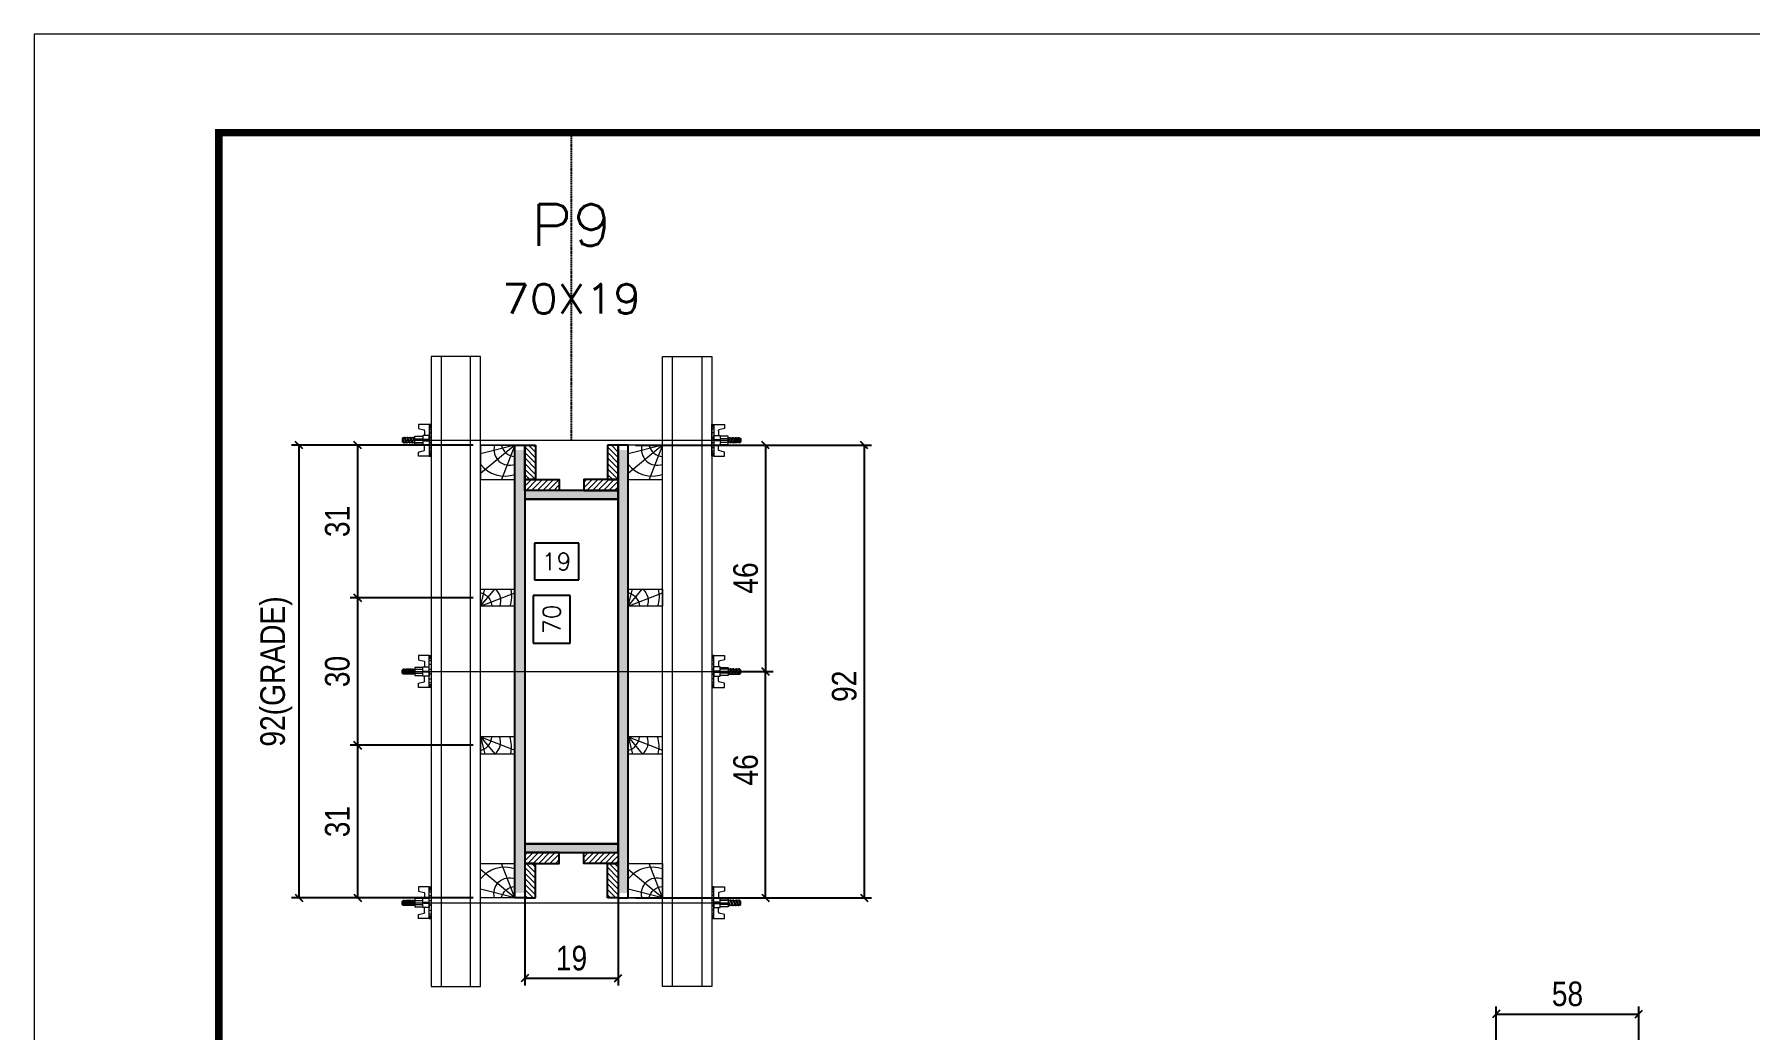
# Model space of a CAD drawing. Extents: x 808 to 7089, y -98 to 17032.
# Drawn here: x 3992 to 4689, y 14331 to 14735 of the extents above; entities that cross this region are included whole.
import ezdxf
from ezdxf.enums import TextEntityAlignment as Align

# ---------------------------------------------------------------- set-up
doc = ezdxf.new("R2010")
doc.units = 0
doc.linetypes.add('DASHED', pattern=[0.75, 0.5, -0.25])
doc.linetypes.add('HIDDEN', pattern=[0.375, 0.25, -0.125])
for name, color, linetype in [('CHAPA', 1, 'Continuous'), ('COTA', 241, 'Continuous'), ('Cota Seção (2x)', 241, 'Continuous'), ('MEIO_PONT', 93, 'Continuous'), ('Painéis', 200, 'Continuous'), ('SARRAFO', 251, 'Continuous'), ('Texto de Titulo', 7, 'Continuous'), ('Texto Qtd Sarr', 242, 'Continuous')]:
    doc.layers.add(name, color=color, linetype=linetype)
for name, color, linetype, lineweight in [('Folhas', 255, 'Continuous', 9), ('Hachura', 251, 'Continuous', 9), ('Madeira', 126, 'Continuous', 18), ('Perfil Metálico', 224, 'Continuous', 18), ('SARRAFO DE PRESSAO', 251, 'DASHED', 9), ('Texto Seção', 7, 'Continuous', 15)]:
    doc.layers.add(name, color=color, linetype=linetype, lineweight=lineweight)
doc.styles.add('COTA TECNICA', font='techl___.ttf', dxfattribs={"height": 10})
doc.styles.add('COTA TECNICA 2X', font='techl___.ttf', dxfattribs={"height": 10})
doc.styles.add('ROMANS', font='romans.shx')
doc.dimstyles.new('PAINEL', dxfattribs={"dimtxt": 10, "dimasz": 3, "dimexe": 3, "dimexo": 3, "dimgap": 3, "dimtad": 1, "dimdec": 1, "dimzin": 12, "dimdsep": 46, "dimtxsty": 'COTA TECNICA', "dimblk1": 'OBLIQUE', "dimblk2": 'OBLIQUE', "dimsah": 1, "dimcen": 0.9, "dimclrd": 4, "dimclre": 4, "dimclrt": 240, "dimadec": 1, "dimazin": 3, "dimtfac": 1, "dimtdec": 1, "dimtmove": 0, "dimatfit": 3, "dimfxl": 1, "dimtolj": 1, "dimtzin": 12, "dimarcsym": 0})
doc.dimstyles.new('SECAO PILAR', dxfattribs={"dimtxt": 10, "dimasz": 3, "dimexe": 3, "dimexo": 3, "dimgap": 3, "dimtad": 1, "dimdec": 1, "dimlfac": 0.5, "dimzin": 12, "dimdsep": 46, "dimtxsty": 'COTA TECNICA 2X', "dimblk1": 'OBLIQUE', "dimblk2": 'OBLIQUE', "dimsah": 1, "dimcen": 0.9, "dimclrd": 256, "dimclre": 256, "dimclrt": 256, "dimadec": 1, "dimazin": 3, "dimtfac": 1, "dimtdec": 1, "dimtmove": 0, "dimatfit": 3, "dimfxl": 1, "dimtolj": 1, "dimtzin": 12, "dimarcsym": 0})
doc.dimstyles.new('SECÇÃO 2', dxfattribs={"dimtxt": 7, "dimasz": 6, "dimexe": 0.18, "dimexo": 2, "dimgap": -4, "dimtad": 3, "dimdec": 1, "dimlfac": 0.5, "dimzin": 12, "dimdsep": 46, "dimtxsty": 'ROMANS', "dimblk": 'ARCHTICK', "dimcen": 0.09, "dimse1": 1, "dimse2": 1, "dimsd1": 1, "dimsd2": 1, "dimclrd": 180, "dimclre": 5, "dimclrt": 1, "dimadec": 0, "dimazin": 3, "dimtfac": 1, "dimtdec": 1, "dimtofl": 0, "dimtmove": 0, "dimatfit": 3, "dimldrblk": 'ARCHTICK', "dimfxl": 1, "dimtolj": 1, "dimtzin": 0, "dimarcsym": 0})
pattern_1 = [(135, (-18700.3774, 23887.2769), (-1.12253202, -1.12253202), [])]
pattern_2 = [(135, (-18700.3774, 23692.2769), (-1.12253202, -1.12253202), [])]
pattern_3 = [(45, (13693.9826, 37294.1332), (-1.12253202, 1.12253202), [])]
pattern_4 = [(45, (13693.9826, 37334.1332), (-1.12253202, 1.12253202), [])]

# ---------------------------------------------------------------- blocks, each defined once
blk = doc.blocks.new('9999999999')
at = {"layer": 'Folhas'}
blk.add_lwpolyline([(98138.98, 34190.21), (99623.98, 34190.21), (99623.98, 35240.21), (98138.98, 35240.21)], close=True, dxfattribs=at)
at = {"layer": 'Folhas', "color": 30, "const_width": 3}
blk.add_lwpolyline([(98213.98, 34230.21), (99583.98, 34230.21), (99583.98, 35200.21), (98213.98, 35200.21)], close=True, dxfattribs=at)
blk = doc.blocks.new('titulo1')
at = {"layer": 'Defpoints', "color": 252, "linetype": 'HIDDEN', "ltscale": 2}
blk.add_line((0, 0), (0, 125), dxfattribs=at)
at = {"layer": 'Defpoints', "style": 'ROMANS', "oblique": 15}
blk.add_attdef('FOLHA', text='', height=10, dxfattribs=at).set_placement((0, 15.58), align=Align.MIDDLE_CENTER)
at = {"layer": 'Texto Qtd Sarr', "color": 3, "style": 'ROMANS', "oblique": 15}
for tag, height, p in [('TITULO', 17, (0, 71.45)), ('SEÇÃO', 12, (0, 41.55))]:
    blk.add_attdef(tag, text='', height=height, dxfattribs=at).set_placement(p, align=Align.MIDDLE_CENTER)
blk = doc.blocks.new('*D234')
at = {"layer": 'Cota Seção (2x)', "color": 180, "lineweight": -2, "transparency": 16777216}
for p, q in [((4209.5, 14507.23), (4194.5, 14507.23)), ((4194.5, 14507.23), (4194.5, 14487.89)), ((4209.5, 14487.89), (4209.5, 14507.23)), ((4194.5, 14487.89), (4209.5, 14487.89))]:
    blk.add_line(p, q, dxfattribs=at)
at = {"layer": 'Defpoints', "color": 0, "transparency": 16777216}
for p in [(4191.03, 14546.33), (4191.03, 14406.33), (4213.5, 14406.33)]:
    blk.add_point(p, dxfattribs=at)
at = {"layer": 'Cota Seção (2x)', "color": 1, "transparency": 16777216, "insert": (4202, 14497.56), "char_height": 7, "attachment_point": 5, "rotation": 90, "style": 'ROMANS'}
blk.add_mtext('\\A1;70', dxfattribs=at)
blk = doc.blocks.new('_ArchTick')
at = {"color": 0, "linetype": 'ByBlock', "const_width": 0.15}
blk.add_lwpolyline([(-0.5, -0.5), (0.5, 0.5)], dxfattribs=at)
blk = doc.blocks.new('*D235')
at = {"layer": 'Cota Seção (2x)', "color": 180, "lineweight": -2, "transparency": 16777216}
for p, q in [((4212.95, 14528.53), (4194.95, 14528.53)), ((4194.95, 14528.53), (4194.95, 14513.53)), ((4212.95, 14513.53), (4212.95, 14528.53)), ((4194.95, 14513.53), (4212.95, 14513.53))]:
    blk.add_line(p, q, dxfattribs=at)
at = {"layer": 'Defpoints', "color": 0, "transparency": 16777216}
for p in [(4191.03, 14546.33), (4229.03, 14546.33), (4229.03, 14509.53)]:
    blk.add_point(p, dxfattribs=at)
at = {"layer": 'Cota Seção (2x)', "color": 1, "transparency": 16777216, "insert": (4203.95, 14521.03), "char_height": 7, "attachment_point": 5, "style": 'ROMANS'}
blk.add_mtext('\\A1;19', dxfattribs=at)
blk = doc.blocks.new('_Oblique')
at = {"color": 0, "linetype": 'ByBlock', "lineweight": -2}
blk.add_line((-0.5, -0.5), (0.5, 0.5), dxfattribs=at)
blk = doc.blocks.new('*D245')
at = {"layer": 'Cota Seção (2x)', "lineweight": -2, "transparency": 16777216}
for p, q in [((4191.03, 14399.73), (4191.03, 14348.69)), ((4229.03, 14399.73), (4229.03, 14348.69)), ((4191.03, 14351.69), (4229.03, 14351.69))]:
    blk.add_line(p, q, dxfattribs=at)
at = {"layer": 'Defpoints', "color": 0, "transparency": 16777216}
for p in [(4191.03, 14402.73), (4229.03, 14402.73), (4229.03, 14351.69)]:
    blk.add_point(p, dxfattribs=at)
at = {"layer": 'Cota Seção (2x)', "lineweight": -2, "transparency": 16777216, "xscale": 3, "yscale": 3, "zscale": 3, "rotation": 180}
blk.add_blockref('_Oblique', (4191.03, 14351.69), dxfattribs=at)
at = {"layer": 'Cota Seção (2x)', "lineweight": -2, "transparency": 16777216, "xscale": 3, "yscale": 3, "zscale": 3}
blk.add_blockref('_Oblique', (4229.03, 14351.69), dxfattribs=at)
at = {"layer": 'Cota Seção (2x)', "transparency": 16777216, "insert": (4210.03, 14359.78), "char_height": 10, "attachment_point": 5, "style": 'COTA TECNICA 2X'}
blk.add_mtext('\\A1;19', dxfattribs=at)
blk = doc.blocks.new('*D236')
at = {"layer": 'Cota Seção (2x)', "lineweight": -2, "transparency": 16777216}
for p, q in [((4170.03, 14568.33), (4096.25, 14568.33)), ((4099.25, 14568.33), (4099.25, 14384.33)), ((4170.03, 14384.33), (4096.25, 14384.33))]:
    blk.add_line(p, q, dxfattribs=at)
at = {"layer": 'Defpoints', "color": 0, "transparency": 16777216}
for p in [(4173.03, 14568.33), (4099.25, 14384.33), (4173.03, 14384.33)]:
    blk.add_point(p, dxfattribs=at)
at = {"layer": 'Cota Seção (2x)', "lineweight": -2, "transparency": 16777216, "xscale": 3, "yscale": 3, "zscale": 3}
for p, rotation in [((4099.25, 14568.33), 90), ((4099.25, 14384.33), 270)]:
    blk.add_blockref('_Oblique', p, dxfattribs=dict(at, rotation=rotation))
at = {"layer": 'Cota Seção (2x)', "transparency": 16777216, "insert": (4090.03, 14476.33), "char_height": 10, "attachment_point": 5, "rotation": 90, "style": 'COTA TECNICA 2X'}
blk.add_mtext('\\A1;92(GRADE)', dxfattribs=at)
blk = doc.blocks.new('*D237')
at = {"layer": 'Cota Seção (2x)', "lineweight": -2, "transparency": 16777216}
for p, q in [((4170.03, 14446.33), (4120.1, 14446.33)), ((4123.1, 14446.33), (4123.1, 14384.33)), ((4170.03, 14384.33), (4120.1, 14384.33))]:
    blk.add_line(p, q, dxfattribs=at)
at = {"layer": 'Defpoints', "color": 0, "transparency": 16777216}
for p in [(4173.03, 14446.33), (4123.1, 14384.33), (4173.03, 14384.33)]:
    blk.add_point(p, dxfattribs=at)
at = {"layer": 'Cota Seção (2x)', "lineweight": -2, "transparency": 16777216, "xscale": 3, "yscale": 3, "zscale": 3}
for p, rotation in [((4123.1, 14446.33), 90), ((4123.1, 14384.33), 270)]:
    blk.add_blockref('_Oblique', p, dxfattribs=dict(at, rotation=rotation))
at = {"layer": 'Cota Seção (2x)', "transparency": 16777216, "insert": (4114.88, 14415.33), "char_height": 10, "attachment_point": 5, "rotation": 90, "style": 'COTA TECNICA 2X'}
blk.add_mtext('\\A1;31', dxfattribs=at)
blk = doc.blocks.new('*D238')
at = {"layer": 'Cota Seção (2x)', "lineweight": -2, "transparency": 16777216}
for p, q in [((4170.03, 14568.33), (4120.1, 14568.33)), ((4123.1, 14568.33), (4123.1, 14506.33)), ((4170.03, 14506.33), (4120.1, 14506.33))]:
    blk.add_line(p, q, dxfattribs=at)
at = {"layer": 'Defpoints', "color": 0, "transparency": 16777216}
for p in [(4173.03, 14568.33), (4123.1, 14506.33), (4173.03, 14506.33)]:
    blk.add_point(p, dxfattribs=at)
at = {"layer": 'Cota Seção (2x)', "lineweight": -2, "transparency": 16777216, "xscale": 3, "yscale": 3, "zscale": 3}
for p, rotation in [((4123.1, 14568.33), 90), ((4123.1, 14506.33), 270)]:
    blk.add_blockref('_Oblique', p, dxfattribs=dict(at, rotation=rotation))
at = {"layer": 'Cota Seção (2x)', "transparency": 16777216, "insert": (4114.88, 14537.33), "char_height": 10, "attachment_point": 5, "rotation": 90, "style": 'COTA TECNICA 2X'}
blk.add_mtext('\\A1;31', dxfattribs=at)
blk = doc.blocks.new('*D239')
at = {"layer": 'Cota Seção (2x)', "lineweight": -2, "transparency": 16777216}
for p, q in [((4170.03, 14506.33), (4120.1, 14506.33)), ((4123.1, 14506.33), (4123.1, 14446.33)), ((4170.03, 14446.33), (4120.1, 14446.33))]:
    blk.add_line(p, q, dxfattribs=at)
at = {"layer": 'Defpoints', "color": 0, "transparency": 16777216}
for p in [(4173.03, 14506.33), (4123.1, 14446.33), (4173.03, 14446.33)]:
    blk.add_point(p, dxfattribs=at)
at = {"layer": 'Cota Seção (2x)', "lineweight": -2, "transparency": 16777216, "xscale": 3, "yscale": 3, "zscale": 3}
for p, rotation in [((4123.1, 14506.33), 90), ((4123.1, 14446.33), 270)]:
    blk.add_blockref('_Oblique', p, dxfattribs=dict(at, rotation=rotation))
at = {"layer": 'Cota Seção (2x)', "transparency": 16777216, "insert": (4114.88, 14476.33), "char_height": 10, "attachment_point": 5, "rotation": 90, "style": 'COTA TECNICA 2X'}
blk.add_mtext('\\A1;30', dxfattribs=at)
blk = doc.blocks.new('*D240')
at = {"layer": 'Cota Seção (2x)', "lineweight": -2, "transparency": 16777216}
for p, q in [((4236.03, 14568.33), (4332.01, 14568.33)), ((4329.01, 14568.33), (4329.01, 14384.33)), ((4236.03, 14384.33), (4332.01, 14384.33))]:
    blk.add_line(p, q, dxfattribs=at)
at = {"layer": 'Defpoints', "color": 0, "transparency": 16777216}
for p in [(4233.03, 14568.33), (4233.03, 14384.33), (4329.01, 14384.33)]:
    blk.add_point(p, dxfattribs=at)
at = {"layer": 'Cota Seção (2x)', "lineweight": -2, "transparency": 16777216, "xscale": 3, "yscale": 3, "zscale": 3}
for p, rotation in [((4329.01, 14568.33), 90), ((4329.01, 14384.33), 270)]:
    blk.add_blockref('_Oblique', p, dxfattribs=dict(at, rotation=rotation))
at = {"layer": 'Cota Seção (2x)', "transparency": 16777216, "insert": (4320.92, 14470.33), "char_height": 10, "attachment_point": 5, "rotation": 90, "style": 'COTA TECNICA 2X'}
blk.add_mtext('\\A1;92', dxfattribs=at)
blk = doc.blocks.new('*D241')
at = {"layer": 'Cota Seção (2x)', "lineweight": -2, "transparency": 16777216}
for p, q in [((4270.03, 14568.33), (4291.93, 14568.33)), ((4288.93, 14568.33), (4288.93, 14476.33)), ((4270.03, 14476.33), (4291.93, 14476.33))]:
    blk.add_line(p, q, dxfattribs=at)
at = {"layer": 'Defpoints', "color": 0, "transparency": 16777216}
for p in [(4267.03, 14568.33), (4267.03, 14476.33), (4288.93, 14476.33)]:
    blk.add_point(p, dxfattribs=at)
at = {"layer": 'Cota Seção (2x)', "lineweight": -2, "transparency": 16777216, "xscale": 3, "yscale": 3, "zscale": 3}
for p, rotation in [((4288.93, 14568.33), 90), ((4288.93, 14476.33), 270)]:
    blk.add_blockref('_Oblique', p, dxfattribs=dict(at, rotation=rotation))
at = {"layer": 'Cota Seção (2x)', "transparency": 16777216, "insert": (4280.83, 14514.33), "char_height": 10, "attachment_point": 5, "rotation": 90, "style": 'COTA TECNICA 2X'}
blk.add_mtext('\\A1;46', dxfattribs=at)
blk = doc.blocks.new('*D242')
at = {"layer": 'Cota Seção (2x)', "lineweight": -2, "transparency": 16777216}
for p, q in [((4270.03, 14476.33), (4291.93, 14476.33)), ((4288.93, 14384.33), (4288.93, 14476.33)), ((4270.03, 14384.33), (4291.93, 14384.33))]:
    blk.add_line(p, q, dxfattribs=at)
at = {"layer": 'Defpoints', "color": 0, "transparency": 16777216}
for p in [(4267.03, 14476.33), (4288.93, 14476.33), (4267.03, 14384.33)]:
    blk.add_point(p, dxfattribs=at)
at = {"layer": 'Cota Seção (2x)', "lineweight": -2, "transparency": 16777216, "xscale": 3, "yscale": 3, "zscale": 3}
for p, rotation in [((4288.93, 14476.33), 90), ((4288.93, 14384.33), 270)]:
    blk.add_blockref('_Oblique', p, dxfattribs=dict(at, rotation=rotation))
at = {"layer": 'Cota Seção (2x)', "transparency": 16777216, "insert": (4280.83, 14436.33), "char_height": 10, "attachment_point": 5, "rotation": 90, "style": 'COTA TECNICA 2X'}
blk.add_mtext('\\A1;46', dxfattribs=at)
blk = doc.blocks.new('C')
at = {"layer": 'Hachura', "color": 0}
for p, q in [((0, 3.22), (0, -3.22)), ((0.45, 3.22), (0, 3.22)), ((0.46, 3.16), (0, 3.16)), ((0.46, 3.05), (0, 3.05)), ((0.46, 2.88), (0, 2.88)), ((0, 2.75), (0, -1.16)), ((0.46, 2.65), (0, 2.65)), ((0.46, 2.23), (0, 2.23)), ((0.46, 1.51), (0, 1.51)), ((0.39, 0.49), (0.17, 0.49)), ((0.45, -3.23), (0.45, 3.22)), ((0.45, 3.22), (2.58, 3.22)), ((1.74, 0.97), (0.45, 0.97)), ((1.45, 0.1), (0.45, 0.1)), ((1.35, 1.94), (1.35, 0.96)), ((2.58, 2.39), (1.47, 2.09)), ((1.74, -0.97), (1.74, 0.97)), ((1.74, 0.97), (1.74, 0.84)), ((1.74, 0.97), (1.74, 0.84)), ((1.74, 0.84), (3.35, 0.84)), ((3.35, 0.45), (1.74, 0.45)), ((2.58, 3.22), (2.58, 2.39)), ((3.32, 0.84), (3.32, -0.84)), ((3.35, 0.84), (3.35, -0.84)), ((3.68, 0.45), (3.35, 0.45)), ((3.84, -0.52), (3.35, 0.45)), ((3.35, 0.06), (3.67, -0.57)), ((3.68, 0.45), (4.16, -0.52)), ((3.72, 0.5), (4.25, -0.57)), ((4.37, -0.55), (3.83, 0.53)), ((4.15, 0.45), (3.93, 0.45)), ((4.42, -0.52), (3.93, 0.45)), ((4.15, 0.45), (4.26, 0.45)), ((4.26, 0.45), (4.74, -0.52)), ((4.3, 0.5), (4.83, -0.57)), ((4.95, -0.55), (4.41, 0.53)), ((4.51, 0.45), (4.84, 0.45)), ((5, -0.52), (4.51, 0.45)), ((4.84, 0.45), (5.32, -0.52)), ((4.88, 0.5), (5.41, -0.57)), ((5.53, -0.55), (4.99, 0.53)), ((5.58, -0.52), (5.09, 0.45)), ((5.42, 0.45), (5.09, 0.45)), ((5.58, -0.52), (5.09, 0.45)), ((5.42, 0.45), (5.74, -0.19)), ((5.46, 0.5), (5.74, -0.07)), ((5.74, 0.19), (5.57, 0.53)), ((5.74, 0.32), (5.68, 0.45)), ((5.68, 0.45), (5.74, 0.45)), ((5.74, 0.45), (5.9, 0.29)), ((5.74, 0.45), (5.74, -0.52)), ((5.9, -0.36), (5.9, 0.29)), ((0.45, 0), (0, 0)), ((0.46, -1.52), (0, -1.52)), ((0.46, -2.23), (0, -2.23)), ((0.46, -2.65), (0, -2.65)), ((0.46, -2.88), (0, -2.88)), ((0.46, -3.05), (0, -3.05)), ((0.46, -3.16), (0, -3.16)), ((0, -3.22), (2.57, -3.22)), ((0.08, -0.48), (0.29, -0.48)), ((0.29, -0.48), (0.4, -0.48)), ((0.45, 0), (0.45, -0.97)), ((0.45, -0.16), (1.45, -0.16)), ((0.45, -0.65), (0.45, -0.32)), ((0.45, -3.23), (0.45, -0.65)), ((0.45, -0.97), (1.74, -0.97)), ((1.35, -1.94), (1.35, -0.97)), ((2.58, -2.39), (1.47, -2.1)), ((3.35, -0.32), (1.74, -0.32)), ((3.35, -0.84), (1.74, -0.84)), ((2.58, -3.23), (2.58, -2.39)), ((3.35, -0.07), (3.58, -0.52)), ((3.35, -0.52), (3.58, -0.52)), ((3.84, -0.52), (4.16, -0.52)), ((4.42, -0.52), (4.74, -0.52)), ((4.63, -0.52), (4.74, -0.52)), ((5, -0.52), (5.32, -0.52)), ((5.58, -0.52), (5.74, -0.52)), ((5.74, -0.52), (5.9, -0.36)), ((5.74, -0.52), (5.74, -0.52))]:
    blk.add_line(p, q, dxfattribs=at)
for centre, radius, start, end in [((1.52, 1.94), 0.161, 104.7436, 180), ((1.44, -0.03), 0.129, 272.695, 87.305), ((3.81, 0.39), 0.143, 25.5688, 154.4312), ((4.39, 0.39), 0.143, 25.5688, 154.4312), ((4.97, 0.39), 0.143, 25.5688, 154.4312), ((5.55, 0.39), 0.143, 25.5688, 154.4312), ((0.17, -0.37), 0.174, 221.744, 317.8592), ((1.52, -1.94), 0.161, 180, 255.2564), ((3.71, -0.4), 0.174, 222.1408, 318.256), ((4.29, -0.4), 0.174, 222.1408, 318.256), ((4.87, -0.4), 0.174, 222.1408, 318.256), ((5.45, -0.4), 0.174, 222.1408, 318.256), ((5.61, -0.4), 0.174, 317.8592, 318.256)]:
    blk.add_arc(centre, radius, start, end, dxfattribs=at)
blk = doc.blocks.new('PONTALETE')
at = {"layer": 'Madeira'}
for q in [(2.71, 7), (7, 5.76), (7, 1.74)]:
    blk.add_line((0, 0), q, dxfattribs=at)
blk.add_lwpolyline([(0, 0), (7, 0), (7, 7), (0, 7)], close=True, dxfattribs=at)
for centre, radius, start, end in [((2.04, 0.06), 6.23, 37.2818, 109.0913), ((1.09, 0.9), 3.19, 343.603, 109.9847), ((-0.21, -0.78), 3.09, 14.6322, 86.0383)]:
    blk.add_arc(centre, radius, start, end, dxfattribs=at)
blk = doc.blocks.new('MEIO PONTALETE')
at = {"layer": 'Madeira'}
for q in [(2.71, 7), (3.5, 2.88), (3.5, 0.87)]:
    blk.add_line((0, 0), q, dxfattribs=at)
blk.add_lwpolyline([(0, 0), (3.5, 0), (3.5, 7), (0, 7)], close=True, dxfattribs=at)
for centre, radius, start, end in [((2.04, 0.06), 6.23, 76.4499, 109.0913), ((1.09, 0.9), 3.19, 40.9063, 109.9847), ((-0.21, -0.78), 3.09, 14.6322, 86.0383)]:
    blk.add_arc(centre, radius, start, end, dxfattribs=at)
blk = doc.blocks.new('*D253')
at = {"layer": 'COTA', "color": 4, "lineweight": -2, "transparency": 16777216}
for p, q in [((4585.85, 14321.74), (4585.85, 14340.11)), ((4585.85, 14337.11), (4643.85, 14337.11)), ((4643.85, 14321.74), (4643.85, 14340.11))]:
    blk.add_line(p, q, dxfattribs=at)
at = {"layer": 'Defpoints', "color": 0, "transparency": 16777216}
for p in [(4643.85, 14337.11), (4585.85, 14318.74), (4643.85, 14318.74)]:
    blk.add_point(p, dxfattribs=at)
at = {"layer": 'COTA', "color": 4, "lineweight": -2, "transparency": 16777216, "xscale": 3, "yscale": 3, "zscale": 3, "rotation": 180}
blk.add_blockref('_Oblique', (4585.85, 14337.11), dxfattribs=at)
at = {"layer": 'COTA', "color": 4, "lineweight": -2, "transparency": 16777216, "xscale": 3, "yscale": 3, "zscale": 3}
blk.add_blockref('_Oblique', (4643.85, 14337.11), dxfattribs=at)
at = {"layer": 'COTA', "color": 240, "transparency": 16777216, "insert": (4614.85, 14345.25), "char_height": 10, "attachment_point": 5, "style": 'COTA TECNICA'}
blk.add_mtext('\\A1;58', dxfattribs=at)

msp = doc.modelspace()

# ---------------------------------------------------------------- hatches: boundary and pattern name
at = {"layer": 'Hachura'}
h = msp.add_hatch(color=256, dxfattribs=at)
h.dxf.hatch_style = 1
h.paths.add_polyline_path([(4191.03, 14386.33), (4187.03, 14386.33), (4187.03, 14566.33), (4191.03, 14566.33)])
h = msp.add_hatch(color=256, dxfattribs=at)
h.dxf.hatch_style = 1
h.paths.add_polyline_path([(4191.03, 14386.33), (4187.03, 14386.33), (4187.03, 14566.33), (4191.03, 14566.33)])
h = msp.add_hatch(dxfattribs=at)
h.set_pattern_fill('ANSI31', color=256, scale=0.5, angle=90, style=0)
h.set_pattern_definition(pattern_2)
h.paths.add_polyline_path([(4191.03, 14554.33), (4195.43, 14554.33), (4195.43, 14568.33), (4191.03, 14568.33)])
h = msp.add_hatch(dxfattribs=at)
h.set_pattern_fill('ANSI31', color=256, scale=0.5, angle=90, style=0)
h.set_pattern_definition(pattern_2)
h.paths.add_polyline_path([(4229.03, 14554.33), (4224.63, 14554.33), (4224.63, 14568.33), (4229.03, 14568.33)])
h = msp.add_hatch(color=256, dxfattribs=at)
h.dxf.hatch_style = 1
h.paths.add_polyline_path([(4229.03, 14386.33), (4233.03, 14386.33), (4233.03, 14566.33), (4229.03, 14566.33)])
h = msp.add_hatch(color=256, dxfattribs=at)
h.dxf.hatch_style = 1
h.paths.add_polyline_path([(4229.03, 14386.33), (4233.03, 14386.33), (4233.03, 14566.33), (4229.03, 14566.33)])
h = msp.add_hatch(dxfattribs=at)
h.set_pattern_fill('ANSI31', color=256, scale=0.5, style=0)
h.set_pattern_definition(pattern_4)
h.paths.add_polyline_path([(4205.03, 14549.93), (4205.03, 14554.33), (4191.03, 14554.33), (4191.03, 14549.93)])
h = msp.add_hatch(dxfattribs=at)
h.set_pattern_fill('ANSI31', color=256, scale=0.5, style=0)
h.set_pattern_definition(pattern_4)
h.paths.add_polyline_path([(4215.03, 14549.93), (4215.03, 14554.33), (4229.03, 14554.33), (4229.03, 14549.93)])
h = msp.add_hatch(color=256, dxfattribs=at)
h.dxf.hatch_style = 1
h.paths.add_polyline_path([(4191.03, 14549.93), (4191.03, 14546.33), (4229.03, 14546.33), (4229.03, 14549.93)])
h = msp.add_hatch(color=256, dxfattribs=at)
h.dxf.hatch_style = 1
h.paths.add_polyline_path([(4191.03, 14549.93), (4191.03, 14546.33), (4229.03, 14546.33), (4229.03, 14549.93)])
h = msp.add_hatch(color=256, dxfattribs=at)
h.dxf.hatch_style = 1
h.paths.add_polyline_path([(4191.03, 14406.33), (4191.03, 14402.73), (4229.03, 14402.73), (4229.03, 14406.33)])
h = msp.add_hatch(color=256, dxfattribs=at)
h.dxf.hatch_style = 1
h.paths.add_polyline_path([(4191.03, 14406.33), (4191.03, 14402.73), (4229.03, 14402.73), (4229.03, 14406.33)])
h = msp.add_hatch(dxfattribs=at)
h.set_pattern_fill('ANSI31', color=256, scale=0.5, style=0)
h.set_pattern_definition(pattern_3)
h.paths.add_polyline_path([(4205.03, 14402.73), (4205.03, 14398.33), (4191.03, 14398.33), (4191.03, 14402.73)])
h = msp.add_hatch(dxfattribs=at)
h.set_pattern_fill('ANSI31', color=256, scale=0.5, angle=90, style=0)
h.set_pattern_definition(pattern_1)
h.paths.add_polyline_path([(4191.03, 14398.33), (4195.43, 14398.33), (4195.43, 14384.33), (4191.03, 14384.33)])
h = msp.add_hatch(dxfattribs=at)
h.set_pattern_fill('ANSI31', color=256, scale=0.5, style=0)
h.set_pattern_definition(pattern_3)
h.paths.add_polyline_path([(4215.03, 14402.73), (4215.03, 14398.33), (4229.03, 14398.33), (4229.03, 14402.73)])
h = msp.add_hatch(dxfattribs=at)
h.set_pattern_fill('ANSI31', color=256, scale=0.5, angle=90, style=0)
h.set_pattern_definition(pattern_1)
h.paths.add_polyline_path([(4229.03, 14398.33), (4224.63, 14398.33), (4224.63, 14384.33), (4229.03, 14384.33)])

# ---------------------------------------------------------------- linework, layer by layer
at = {"layer": 'CHAPA'}
for points in [[(4191.03, 14384.33), (4187.03, 14384.33), (4187.03, 14568.33), (4191.03, 14568.33)], [(4191.03, 14384.33), (4187.03, 14384.33), (4187.03, 14568.33), (4191.03, 14568.33)], [(4229.03, 14384.33), (4233.03, 14384.33), (4233.03, 14568.33), (4229.03, 14568.33)], [(4229.03, 14384.33), (4233.03, 14384.33), (4233.03, 14568.33), (4229.03, 14568.33)], [(4191.03, 14549.93), (4191.03, 14546.33), (4229.03, 14546.33), (4229.03, 14549.93)], [(4191.03, 14549.93), (4191.03, 14546.33), (4229.03, 14546.33), (4229.03, 14549.93)], [(4191.03, 14406.33), (4191.03, 14402.73), (4229.03, 14402.73), (4229.03, 14406.33)], [(4191.03, 14406.33), (4191.03, 14402.73), (4229.03, 14402.73), (4229.03, 14406.33)]]:
    msp.add_lwpolyline(points, close=True, dxfattribs=at)
at = {"layer": 'Hachura'}
for p, q in [((4142.23, 14570.33), (4274.03, 14570.33)), ((4142.23, 14476.33), (4274.03, 14476.32)), ((4142.23, 14382.32), (4274.03, 14382.32))]:
    msp.add_line(p, q, dxfattribs=at)
at = {"layer": 'Madeira'}
for points in [[(4187.03, 14384.33), (4173.03, 14384.33), (4173.03, 14568.33), (4187.03, 14568.33)], [(4233.03, 14384.33), (4247.03, 14384.33), (4247.03, 14568.33), (4233.03, 14568.33)]]:
    msp.add_lwpolyline(points, close=True, dxfattribs=at)
at = {"layer": 'Painéis'}
msp.add_lwpolyline([(4229.03, 14546.33), (4191.03, 14546.33), (4191.03, 14406.33), (4229.03, 14406.33)], close=True, dxfattribs=at)
at = {"layer": 'Perfil Metálico'}
for points in [[(4153.03, 14348.33), (4173.03, 14348.33), (4173.03, 14604.33), (4153.03, 14604.33)], [(4169.03, 14604.33), (4157.03, 14604.33), (4157.03, 14348.33), (4169.03, 14348.33)], [(4267.03, 14348.33), (4247.03, 14348.33), (4247.03, 14604.33), (4267.03, 14604.33)], [(4251.03, 14604.33), (4263.03, 14604.33), (4263.03, 14348.33), (4251.03, 14348.33)]]:
    msp.add_lwpolyline(points, close=True, dxfattribs=at)
at = {"layer": 'SARRAFO'}
for points in [[(4195.43, 14568.33), (4195.43, 14554.33), (4191.03, 14554.33), (4191.03, 14568.33)], [(4224.63, 14568.33), (4224.63, 14554.33), (4229.03, 14554.33), (4229.03, 14568.33)], [(4191.03, 14554.33), (4205.03, 14554.33), (4205.03, 14549.93), (4191.03, 14549.93)], [(4229.03, 14554.33), (4215.03, 14554.33), (4215.03, 14549.93), (4229.03, 14549.93)], [(4191.03, 14398.33), (4205.03, 14398.33), (4205.03, 14402.73), (4191.03, 14402.73)], [(4195.43, 14384.33), (4195.43, 14398.33), (4191.03, 14398.33), (4191.03, 14384.33)], [(4229.03, 14398.33), (4215.03, 14398.33), (4215.03, 14402.73), (4229.03, 14402.73)], [(4224.63, 14384.33), (4224.63, 14398.33), (4229.03, 14398.33), (4229.03, 14384.33)]]:
    msp.add_lwpolyline(points, close=True, dxfattribs=at)

# ---------------------------------------------------------------- block references
at = {"layer": 'Hachura', "linetype": 'Continuous', "yscale": 2, "zscale": 2}
for p, xscale, rotation in [((4153.03, 14570.33), 2, 179.9999999999999), ((4267.03, 14570.32), -2, 180)]:
    msp.add_blockref('C', p, dxfattribs=dict(at, xscale=xscale, rotation=rotation))
for p, xscale in [((4153.03, 14476.33), -2), ((4267.03, 14476.33), 2), ((4153.03, 14382.32), -2), ((4267.03, 14382.33), 2)]:
    msp.add_blockref('C', p, dxfattribs=dict(at, xscale=xscale))
at = {"layer": 'MEIO_PONT'}
for name, p, xscale, yscale, zscale, rotation in [('PONTALETE', (4187.03, 14568.33), 2, 2, 2, 179.9999999999999), ('PONTALETE', (4247.03, 14568.33), 2, 2, 2, 179.9999999999999), ('MEIO PONTALETE', (4173.03, 14502.83), -1.999999997962732, 1.999999997962732, 1.999999997962732, 270), ('MEIO PONTALETE', (4233.03, 14502.83), -1.999999997962732, 1.999999997962732, 1.999999997962732, 270), ('MEIO PONTALETE', (4173.03, 14449.83), 1.999999997962732, 1.999999997962732, 1.999999997962732, 270), ('MEIO PONTALETE', (4233.03, 14449.83), 1.999999997962732, 1.999999997962732, 1.999999997962732, 270)]:
    msp.add_blockref(name, p, dxfattribs=dict(at, xscale=xscale, yscale=yscale, zscale=zscale, rotation=rotation))
at = {"layer": 'MEIO_PONT', "xscale": -2, "yscale": 2, "zscale": 2}
for p in [(4187.03, 14384.33), (4247.03, 14384.33)]:
    msp.add_blockref('PONTALETE', p, dxfattribs=at)
at = {"layer": 'SARRAFO DE PRESSAO', "color": 6, "linetype": 'ByBlock'}
msp.add_blockref('9999999999', (-94147.31, -20504.88), dxfattribs=at)
at = {"layer": 'Texto Seção'}
ref = msp.add_blockref('titulo1', (4210.03, 14570.33), dxfattribs=at)
ref.add_attrib('TITULO', 'P9', dxfattribs={"layer": 'Texto de Titulo', "color": 7, "height": 17, "style": 'ROMANS', "width": 1.1}).set_placement((4210.03, 14657.83), align=Align.MIDDLE_CENTER)
ref.add_attrib('SEÇÃO', '70X19', dxfattribs={"layer": 'Texto de Titulo', "color": 7, "height": 12, "style": 'ROMANS', "width": 1.1}).set_placement((4210.03, 14627.83), align=Align.MIDDLE_CENTER)

# ---------------------------------------------------------------- dimensions: what is measured, and where the dimension line sits
at = {"layer": 'COTA'}
dim = msp.add_linear_dim(base=(4643.85, 14337.11), p1=(4585.85, 14318.74), p2=(4643.85, 14318.74), dimstyle='PAINEL', dxfattribs=at)
dim.commit()
dim.dimension.update_dxf_attribs({"geometry": '*D253', "text_midpoint": (4614.85, 14345.25)})
at = {"layer": 'Cota Seção (2x)', "color": 241}
dim = msp.add_linear_dim(base=(4099.25, 14384.33), p1=(4173.03, 14568.33), p2=(4173.03, 14384.33), angle=270, text='<>(GRADE)', dimstyle='SECAO PILAR', dxfattribs=at)
dim.commit()
dim.dimension.update_dxf_attribs({"geometry": '*D236', "text_midpoint": (4090.03, 14476.33)})
for base, p1, p2, picture, middle in [((4123.1, 14506.33), (4173.03, 14568.33), (4173.03, 14506.33), '*D238', (4114.88, 14537.33)), ((4123.1, 14446.33), (4173.03, 14506.33), (4173.03, 14446.33), '*D239', (4114.88, 14476.33)), ((4123.1, 14384.33), (4173.03, 14446.33), (4173.03, 14384.33), '*D237', (4114.88, 14415.33))]:
    dim = msp.add_linear_dim(base=base, p1=p1, p2=p2, angle=270, dimstyle='SECAO PILAR', dxfattribs=at)
    dim.commit()
    dim.dimension.update_dxf_attribs({"geometry": picture, "text_midpoint": middle})
for base, p1, p2, angle, dimstyle, picture, middle in [((4329.01, 14384.33), (4233.03, 14568.33), (4233.03, 14384.33), 270, 'SECAO PILAR', '*D240', (4329.01, 14470.33)), ((4288.93, 14476.33), (4267.03, 14568.33), (4267.03, 14476.33), 270, 'SECAO PILAR', '*D241', (4288.93, 14514.33)), ((4213.5, 14406.33), (4191.03, 14546.33), (4191.03, 14406.33), 270, 'SECÇÃO 2', '*D234', (4213.5, 14497.56)), ((4288.93, 14476.33), (4267.03, 14384.33), (4267.03, 14476.33), 90, 'SECAO PILAR', '*D242', (4288.93, 14436.33))]:
    dim = msp.add_linear_dim(base=base, p1=p1, p2=p2, angle=angle, dimstyle=dimstyle, dxfattribs=at)
    dim.commit()
    dim.dimension.update_dxf_attribs({"geometry": picture, "text_midpoint": middle, "dimtype": 160})
dim = msp.add_linear_dim(base=(4229.03, 14509.53), p1=(4191.03, 14546.33), p2=(4229.03, 14546.33), dimstyle='SECÇÃO 2', dxfattribs=at)
dim.commit()
dim.dimension.update_dxf_attribs({"geometry": '*D235', "text_midpoint": (4203.95, 14509.53), "dimtype": 160})
dim = msp.add_linear_dim(base=(4229.03, 14351.69), p1=(4191.03, 14402.73), p2=(4229.03, 14402.73), dimstyle='SECAO PILAR', dxfattribs=at)
dim.commit()
dim.dimension.update_dxf_attribs({"geometry": '*D245', "text_midpoint": (4210.03, 14359.78)})

doc.saveas('drawing.dxf')
